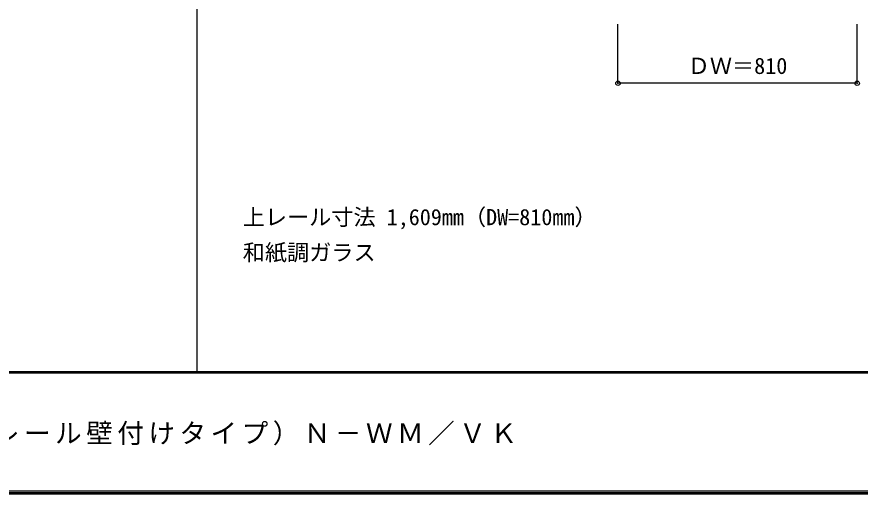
# Model space of a CAD drawing. Units: millimetres, scale not verified. Extents: x -6000 to 5700, y -4307 to 4260.
# Drawn here: x -3008 to -152, y -4205 to -2588 of the extents above; entities that cross this region are included whole.
import ezdxf
from ezdxf.enums import TextEntityAlignment as Align

# ---------------------------------------------------------------- set-up
doc = ezdxf.new("R2010")
doc.units = ezdxf.units.MM
doc.header["$LTSCALE"] = 30
doc.header["$PDMODE"] = 32
doc.header["$PDSIZE"] = 15
for name, color, linetype in [('0-A_文字', 7, 'Continuous'), ('0-B_寸法', 4, 'Continuous'), ('F-1_枠', 6, 'Continuous'), ('F-A_文字', 7, 'Continuous')]:
    doc.layers.add(name, color=color, linetype=linetype)
doc.styles.add('ＭＳ ゴシック', font='')
doc.styles.get('ＭＳ ゴシック').set_extended_font_data('MS Gothic')

msp = doc.modelspace()

# ---------------------------------------------------------------- linework, layer by layer
at = {"layer": '0-B_寸法'}
for p, q in [((-972.25, -2812.5), (-972.25, -2612.5)), ((-162.25, -2812.5), (-162.25, -2612.5)), ((-162.25, -2812.5), (-972.25, -2812.5))]:
    msp.add_line(p, q, dxfattribs=at)
at = {"layer": '0-B_寸法', "color": 7}
for p in [(-972.25, -2812.5), (-162.25, -2812.5)]:
    msp.add_point(p, dxfattribs=at)
at = {"layer": 'F-1_枠'}
for p, q in [((-2397.5, -3790), (-2397.5, 4175)), ((5700, -3790), (-6000, -3790)), ((5700, -3795), (-6000, -3795)), ((5700, -4195), (-6000, -4195)), ((5700, -4200), (-6000, -4200)), ((5700, -4205), (-6000, -4205))]:
    msp.add_line(p, q, dxfattribs=at)

# ---------------------------------------------------------------- texts
at = {"layer": '0-A_文字', "style": 'ＭＳ ゴシック'}
for s, p in [('上レール寸法 1,609mm（DW=810mm）', (-2243.25, -3310)), ('和紙調ガラス', (-2243.25, -3430))]:
    msp.add_text(s, height=54.99, dxfattribs=at).set_placement(p, align=Align.BOTTOM_LEFT)
at = {"layer": '0-B_寸法', "color": 7, "style": 'ＭＳ ゴシック'}
msp.add_text('ＤＷ＝810', height=54.99, dxfattribs=at).set_placement((-736, -2797.5), align=Align.BOTTOM_LEFT)
at = {"layer": 'F-A_文字', "insert": (-5247.55, -4040), "char_height": 65.98, "attachment_point": 7, "style": 'ＭＳ ゴシック'}
msp.add_mtext('\\T1.17;ピノアース\u3000H20アウトセット上吊り引き戸（レール壁付けタイプ）Ｎ－ＷＭ／ＶＫ', dxfattribs=at)

doc.saveas('drawing.dxf')
